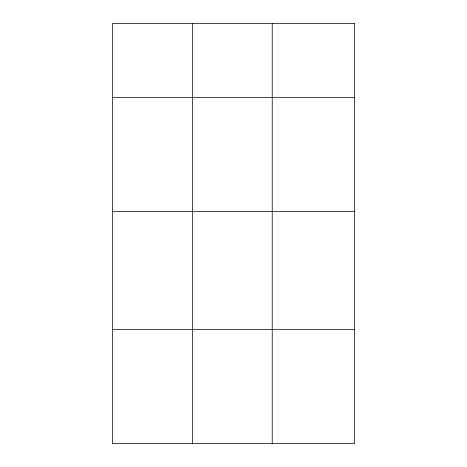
<?xml version="1.0" encoding="UTF-8"?>
<svg xmlns="http://www.w3.org/2000/svg" width="467" height="467" viewBox="0 0 467 467"><rect width="100%" height="100%" fill="white"/><g stroke="black" fill="none" stroke-linecap="round" stroke-linejoin="round"><path stroke-width="0.7" d="M112.454 97.375L354.546 97.375M112.454 211.65L354.546 211.65M112.454 329.381L354.546 329.381M272.232 23.35L272.232 443.65M192.346 23.35L192.346 443.65M354.546 23.35L112.454 23.35L112.454 443.65L354.546 443.65L354.546 23.35"/></g></svg>
